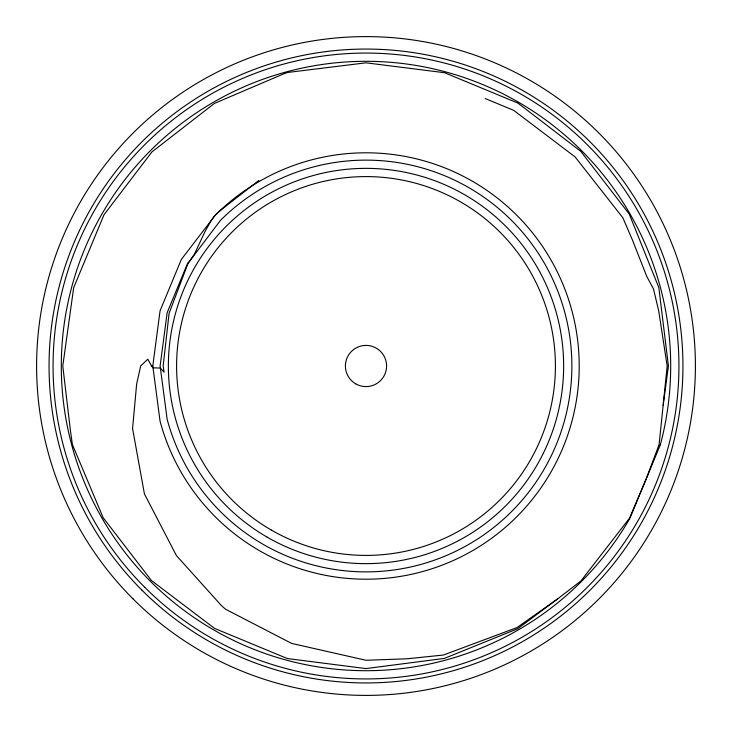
<?xml version="1.0" encoding="UTF-8"?>
<svg xmlns="http://www.w3.org/2000/svg" width="732" height="732" viewBox="0 0 732 732"><rect width="100%" height="100%" fill="white"/><g stroke="black" fill="none" stroke-linecap="round" stroke-linejoin="round"><path stroke-width="1.1" d="M152.796 366L160.061 310.816L181.362 259.393L215.245 215.245A213.204 213.204 0 0 1 540.646 243.71A213.204 213.204 0 0 1 456.1 559.23A213.204 213.204 0 0 1 160.061 421.184L152.796 366L151.561 366L147.791 359.174L140.663 366L136.646 384.08L132.565 428.549L144.424 493.926L176.421 555.579L221.311 605.474L225.566 609.244L291.665 643.419L366 660.282L407.257 658.773L443.446 655.03L517.012 627.562L557.674 598.877L580.943 580.943L629.52 518.146L646.155 479.03L659.111 444.534L667.181 366L658.699 310.835L653.502 288.966L646.804 276.495L632.1 239.181L622.822 217.724L575.087 156.913L513.626 110.303L485.224 98.546M663.146 405.272L668.426 366L658.818 287.539L629.227 214.028L580.714 151.286L523.975 107.732L517.808 103.056L444.58 72.724L366 62.815L287.356 72.505L282.653 74.298L214.403 103.432L151.917 151.917L104.017 214.741L73.676 287.676L62.778 366L70.446 430.819L72.422 444.663L103.175 517.744L151.46 580.54L214.522 628.367L281.271 656.028L287.603 658.58L366 668.591L444.351 658.416L517.68 628.724L557.674 598.877M258.872 180.447L222.089 209.078L215.135 215.135L211.264 220.424L205.088 231.385L194.273 254.498L188.06 263.264L169.092 313.241L163.172 366L164.06 372.176L160.4 368.077L153.034 367.812L151.561 366M187.703 263.062L167.143 312.72L160.125 366L167.143 419.28A205.875 205.875 0 0 0 453.007 552.587A205.875 205.875 0 0 0 534.644 247.919A205.875 205.875 0 0 0 220.424 220.424L188.06 263.264M660.31 444.864L629.877 518.347A304.695 304.695 0 0 1 116.406 540.765A304.695 304.695 0 0 1 313.095 65.935A304.695 304.695 0 0 1 660.31 444.864M267.18 537.16A197.64 197.64 0 0 0 563.64 366A197.64 197.64 0 0 0 267.18 194.84A197.64 197.64 0 0 0 267.18 537.16M271.298 530.032A189.405 189.405 0 0 0 555.405 366A189.405 189.405 0 0 0 271.298 201.968A189.405 189.405 0 0 0 271.298 530.032M355.706 383.833A20.588 20.588 0 0 0 386.588 366A20.588 20.588 0 0 0 355.706 348.167A20.588 20.588 0 0 0 355.706 383.833M133.078 598.922A329.4 329.4 0 0 0 684.173 451.251A329.4 329.4 0 0 0 280.749 47.827A329.4 329.4 0 0 0 133.078 598.922M144.726 587.274A312.93 312.93 0 0 0 668.27 446.996A312.93 312.93 0 0 0 285.004 63.73A312.93 312.93 0 0 0 144.726 587.274M141.889 590.111A316.938 316.938 0 0 0 672.141 448.03A316.938 316.938 0 0 0 283.97 59.859A316.938 316.938 0 0 0 141.889 590.111"/></g></svg>
